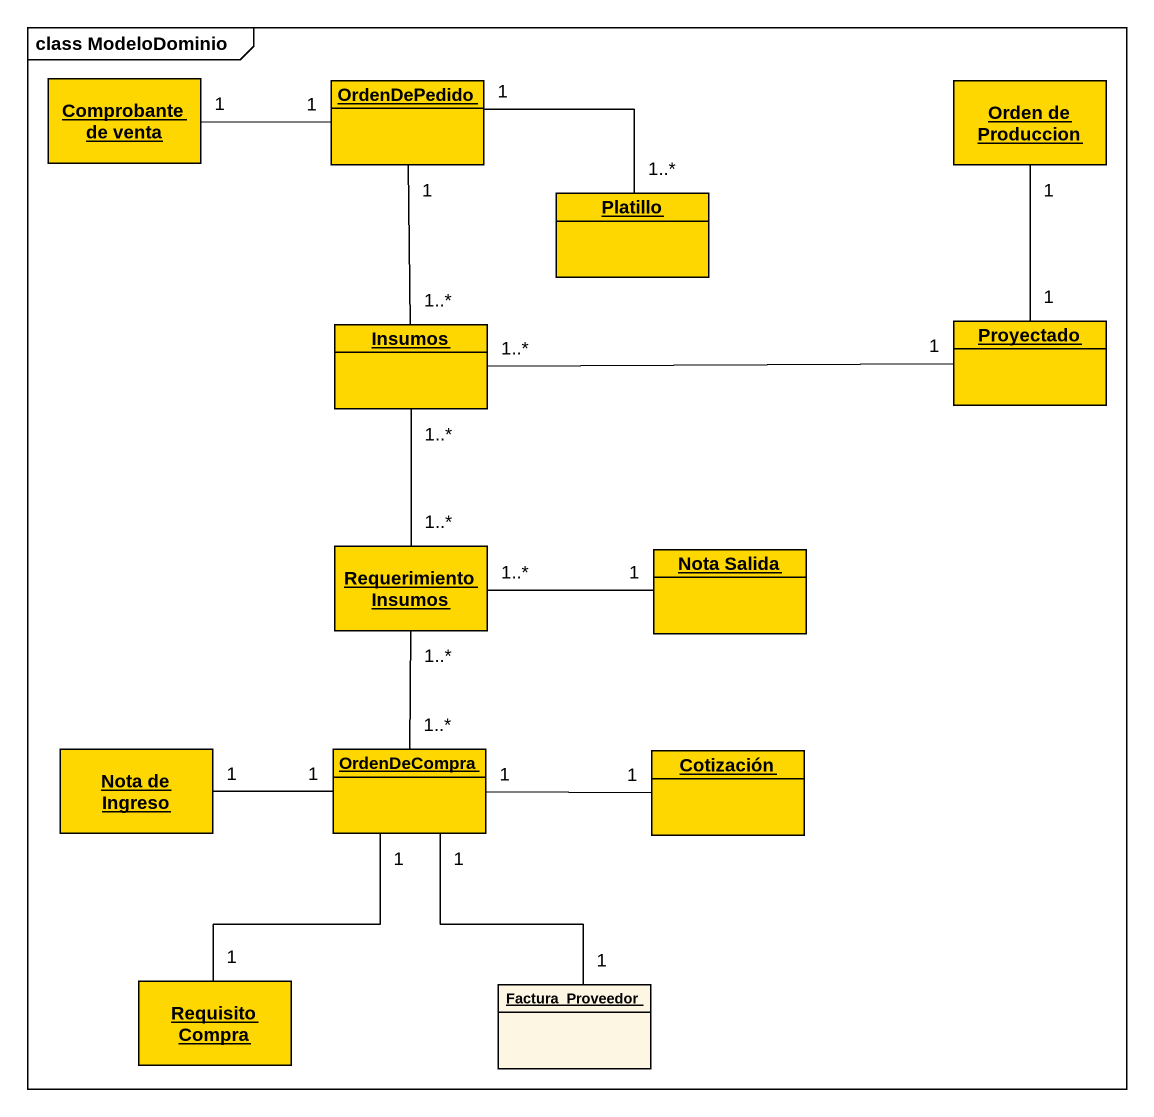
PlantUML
@startuml
mainframe class ModeloDominio
hide circle
hide empty members
object "Comprobante de venta" as Comprobante_de_venta #FFD700
object OrdenDePedido #FFD700
object "Orden de Produccion" as Orden_de_Produccion #FFD700
object Platillo #FFD700
object Insumos #FFD700
object Proyectado #FFD700
object "Requerimiento Insumos" as Requerimiento_Insumos #FFD700
object "Nota Salida" as Nota_Salida #FFD700
object "Nota de Ingreso" as Nota_de_Ingreso #FFD700
object OrdenDeCompra #FFD700
object Cotización #FFD700
object "Requisito Compra" as Requisito_Compra #FFD700
object Factura_Proveedor
OrdenDePedido "1" -left- "1" Comprobante_de_venta
OrdenDePedido "1" -right- "1..*" Platillo
Insumos "1..*" -up- "1" OrdenDePedido
Insumos "1..*" -right- "1" Proyectado
Insumos "1..*" -- "1..*" Requerimiento_Insumos
Proyectado "1" -up- "1" Orden_de_Produccion
Requerimiento_Insumos "1..*" -right- "1" Nota_Salida
Requerimiento_Insumos "1..*" -- "1..*" OrdenDeCompra
OrdenDeCompra "1" -left- "1" Nota_de_Ingreso
OrdenDeCompra "1" -right- "1" Cotización
OrdenDeCompra "1" -- "1" Requisito_Compra
OrdenDeCompra "1" -- "1" Factura_Proveedor
@enduml
